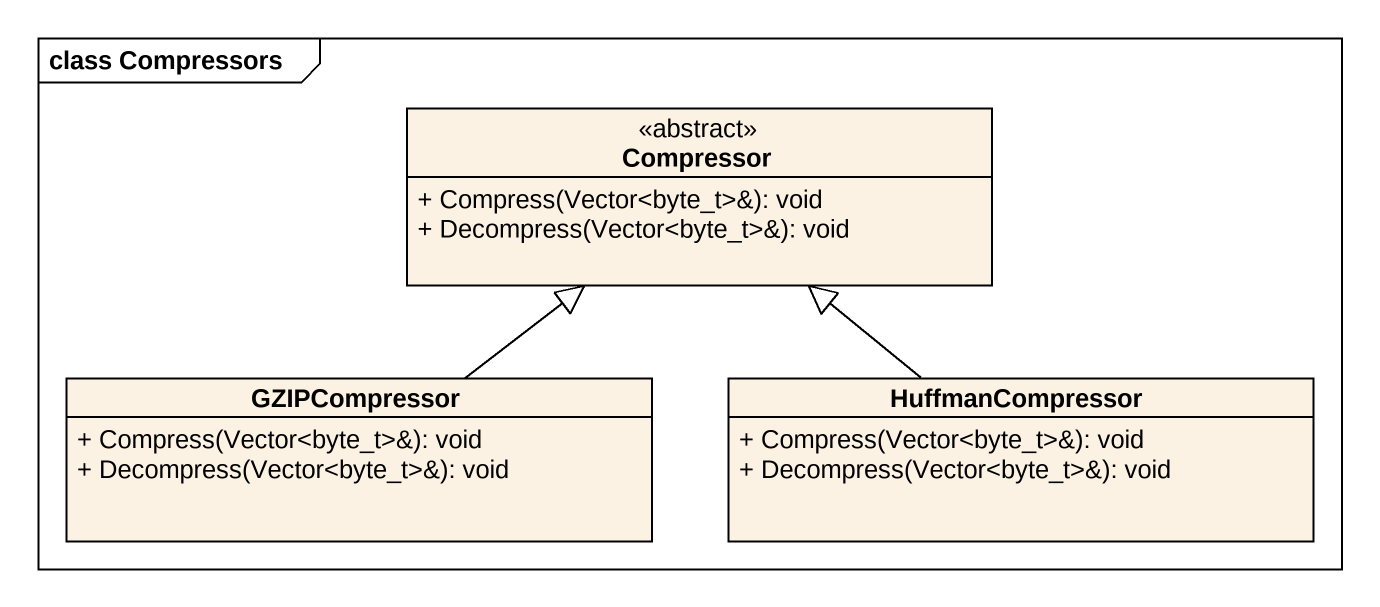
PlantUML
@startuml
mainframe class Compressors
hide circle
hide empty members
skinparam classAttributeIconSize 0
class Compressor <<abstract>> {
  + Compress(Vector<byte_t>&): void
  + Decompress(Vector<byte_t>&): void
}
class GZIPCompressor {
  + Compress(Vector<byte_t>&): void
  + Decompress(Vector<byte_t>&): void
}
class HuffmanCompressor {
  + Compress(Vector<byte_t>&): void
  + Decompress(Vector<byte_t>&): void
}
GZIPCompressor -up-|> Compressor
HuffmanCompressor -up-|> Compressor
@enduml
